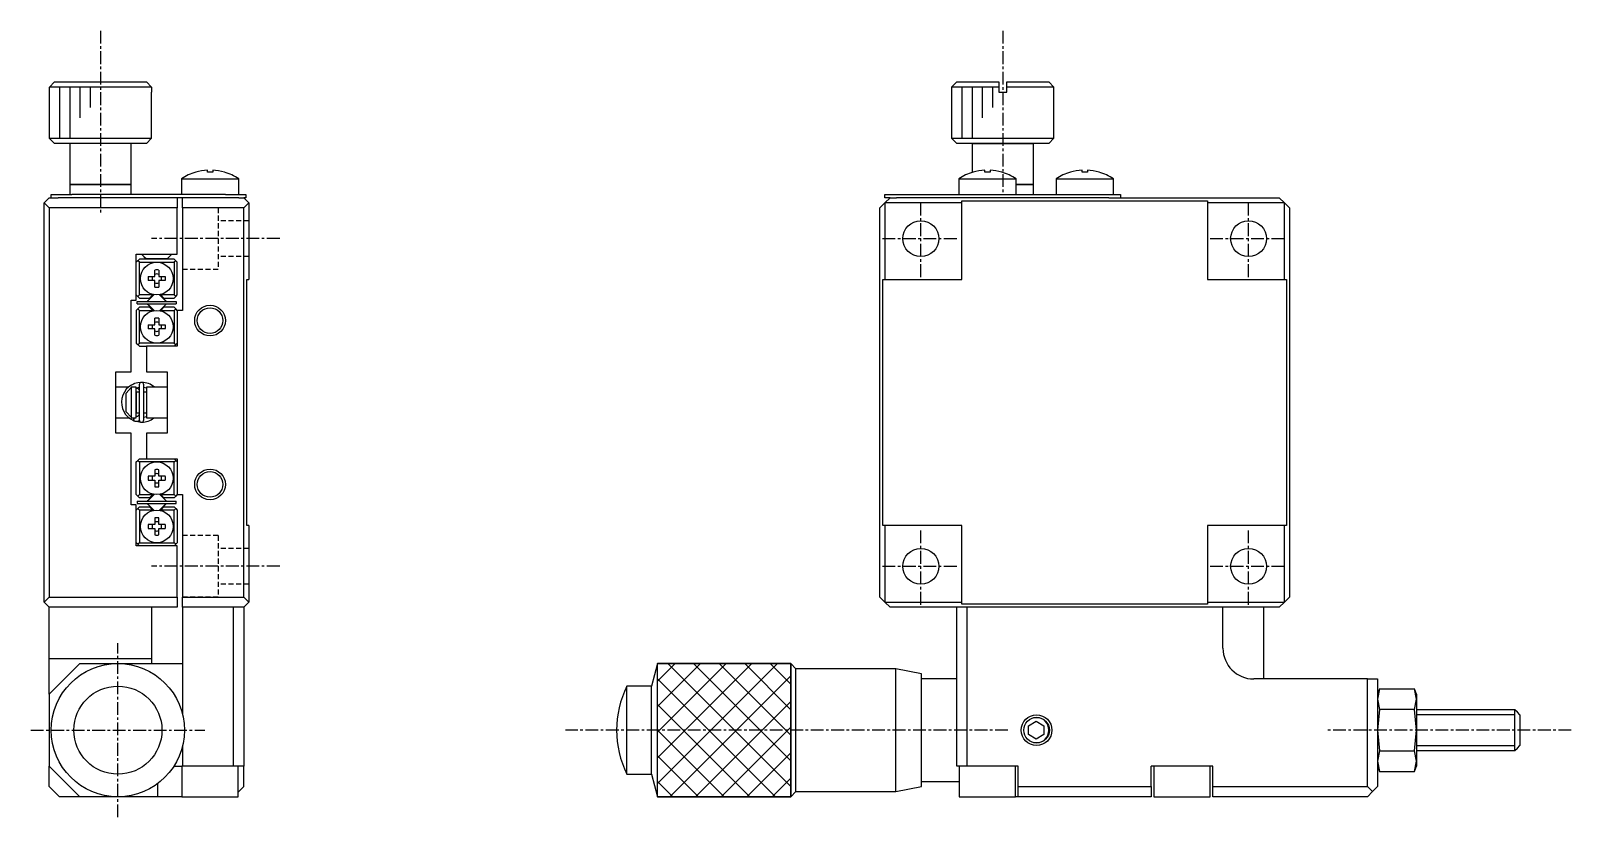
# Model space of a CAD drawing. Extents: x 10 to 379, y 10 to 238.
# Drawn here: x 228.7 to 379.1, y 111.1 to 187.9 of the extents above; entities that cross this region are included whole.
import ezdxf

# ---------------------------------------------------------------- set-up
doc = ezdxf.new("R2010")
doc.units = 0
doc.linetypes.add('CENTER', pattern=[2, 1.25, -0.25, 0.25, -0.25])
doc.linetypes.add('DASHED', pattern=[0.75, 0.5, -0.25])
doc.layers.get('0').update_dxf_attribs({"linetype": 'CONTINUOUS'})
doc.layers.add('CENTER', color=1, linetype='CENTER')

msp = doc.modelspace()

# ---------------------------------------------------------------- linework, layer by layer
at = {"color": 7, "linetype": 'CONTINUOUS'}
for p, q in [((230.516026, 182.4), (231.017813, 182.9)), ((240.483974, 182.4), (230.516026, 182.4)), ((230.516026, 181.9), (230.516026, 182.4)), ((231.017813, 182.9), (239.982187, 182.9)), ((239.982187, 182.9), (240.483974, 182.4)), ((240.483974, 182.4), (240.483974, 181.9)), ((319.100003, 182.9), (318.600003, 182.4)), ((323.200003, 182.4), (318.600003, 182.4)), ((318.600003, 182.4), (318.600003, 177.4)), ((319.100003, 182.9), (323.200003, 182.9)), ((323.200003, 182.9), (323.200003, 182.4)), ((323.200003, 182.4), (323.200003, 181.9)), ((324.000003, 182.9), (328.100003, 182.9)), ((324.000003, 182.4), (324.000003, 182.9)), ((328.600003, 182.4), (324.000003, 182.4)), ((324.000003, 181.9), (324.000003, 182.4)), ((328.600003, 182.4), (328.100003, 182.9)), ((328.600003, 177.4), (328.600003, 182.4)), ((230.5, 181.9), (230.516026, 181.9)), ((230.5, 181.9), (230.5, 177.4)), ((240.483974, 181.9), (240.5, 181.9)), ((240.5, 177.4), (240.5, 181.9)), ((323.200003, 181.9), (324.000003, 181.9)), ((230.5, 177.4), (240.5, 177.4)), ((230.5, 177.4), (231, 176.9)), ((240, 176.9), (231, 176.9)), ((232.5, 176.9), (232.5, 172.9)), ((238.5, 172.9), (238.5, 176.9)), ((240, 176.9), (240.5, 177.4)), ((318.600003, 177.4), (323.600003, 177.4)), ((318.600003, 177.4), (319.100003, 176.9)), ((320.600003, 176.9), (319.100003, 176.9)), ((323.600003, 176.9), (319.100003, 176.9)), ((326.600003, 176.9), (320.600003, 176.9)), ((320.600003, 176.9), (323.600003, 176.9)), ((320.600003, 176.9), (320.600003, 174.069696)), ((323.600003, 177.4), (328.600003, 177.4)), ((328.100003, 176.9), (323.600003, 176.9)), ((323.600003, 176.9), (326.600003, 176.9)), ((328.100003, 176.9), (326.600003, 176.9)), ((326.600003, 172.9), (326.600003, 176.9)), ((328.100003, 176.9), (328.600003, 177.4)), ((243.4, 173.442463), (249, 173.442463)), ((243.4, 173.442463), (243.4, 171.9)), ((244.800861, 174.093205), (244.797852, 174.099373)), ((245.94, 174.093205), (245.94, 174.286462)), ((246.46, 174.093205), (245.94, 174.093205)), ((246.46, 174.286462), (246.46, 174.093205)), ((247.602148, 174.099373), (247.599139, 174.093205)), ((249, 171.9), (249, 173.442463)), ((319.300003, 173.442463), (322.100003, 173.442463)), ((319.300003, 173.442463), (319.300003, 171.9)), ((320.700864, 174.093205), (320.697856, 174.099373)), ((321.840003, 174.093205), (321.840003, 174.286462)), ((322.360003, 174.093205), (321.840003, 174.093205)), ((322.100003, 173.442463), (324.900003, 173.442463)), ((322.360003, 174.286462), (322.360003, 174.093205)), ((323.502151, 174.099373), (323.499143, 174.093205)), ((324.900003, 171.9), (324.900003, 173.442463)), ((328.800003, 173.442463), (331.600003, 173.442463)), ((328.800003, 173.442463), (328.800003, 171.9)), ((330.200864, 174.093205), (330.197856, 174.099373)), ((331.340003, 174.093205), (331.340003, 174.286462)), ((331.860003, 174.093205), (331.340003, 174.093205)), ((331.600003, 173.442463), (334.400003, 173.442463)), ((331.860003, 174.286462), (331.860003, 174.093205)), ((333.002151, 174.099373), (332.999143, 174.093205)), ((334.400003, 171.9), (334.400003, 173.442463)), ((230.5, 171.6), (230, 171.1)), ((230.5, 171.6), (231.377124, 171.6)), ((230.7, 171.6), (230.7, 171.9)), ((230.7, 171.9), (232.7, 171.9)), ((232.7, 171.6), (231.377124, 171.6)), ((232.5, 172.9), (238.5, 172.9)), ((238.5, 172.9), (232.5, 172.9)), ((232.5, 172.9), (232.5, 171.9)), ((247.7, 171.9), (232.7, 171.9)), ((247.7, 171.6), (232.7, 171.6)), ((238.5, 171.9), (238.5, 172.9)), ((243, 171.6), (243, 170.6)), ((243.5, 170.6), (243.5, 171.6)), ((247.7, 171.9), (249.7, 171.9)), ((249.022876, 171.6), (247.7, 171.6)), ((249.022876, 171.6), (249.5, 171.6)), ((249.7, 171.6), (249.5, 171.6)), ((249.5, 171.6), (250, 171.1)), ((249.7, 171.9), (249.7, 171.6)), ((312.100003, 171.6), (312.100003, 171.9)), ((312.100003, 171.9), (314.100003, 171.9)), ((312.600003, 171.6), (312.100003, 171.6)), ((312.600003, 171.6), (312.100003, 171.1)), ((312.600003, 171.6), (313.228224, 171.6)), ((314.100003, 171.6), (313.228224, 171.6)), ((314.100003, 171.9), (333.100003, 171.9)), ((333.100003, 171.6), (314.100003, 171.6)), ((324.900003, 172.9), (326.600003, 172.9)), ((326.600003, 172.9), (324.900003, 172.9)), ((326.600003, 171.9), (326.600003, 172.9)), ((333.100003, 171.9), (335.100003, 171.9)), ((333.971783, 171.6), (333.100003, 171.6)), ((333.971783, 171.6), (350.600003, 171.6)), ((335.100003, 171.9), (335.100003, 171.6)), ((351.100003, 171.1), (350.600003, 171.6)), ((230, 171.1), (230.5, 170.6)), ((230, 132.1), (230, 171.1)), ((230.5, 170.6), (230.5, 132.6)), ((243, 170.6), (230.5, 170.6)), ((243, 166.1), (243, 170.6)), ((243.5, 170.6), (243.5, 160.6)), ((249.5, 170.6), (243.5, 170.6)), ((250, 171.1), (249.5, 170.6)), ((249.5, 132.6), (249.5, 170.6)), ((250, 171.1), (250, 163.6)), ((312.100003, 171.1), (311.600003, 170.6)), ((311.600003, 132.6), (311.600003, 170.6)), ((312.100003, 171.1), (312.100003, 163.6)), ((319.600003, 171.1), (312.100003, 171.1)), ((319.600003, 171.3), (343.600003, 171.3)), ((319.600003, 171.1), (319.600003, 171.3)), ((319.600003, 163.6), (319.600003, 171.1)), ((343.600003, 171.3), (343.600003, 171.1)), ((351.100003, 171.1), (343.600003, 171.1)), ((343.600003, 171.1), (343.600003, 163.6)), ((351.100003, 163.6), (351.100003, 171.1)), ((351.600003, 170.6), (351.100003, 171.1)), ((351.600003, 170.6), (351.600003, 132.6)), ((239, 166.1), (243, 166.1)), ((239, 161.6), (239, 166.1)), ((239.15, 165.45), (239, 165.3)), ((239.15, 165.45), (239.3, 165.6)), ((239.3, 165.3), (239.15, 165.45)), ((242.7, 165.6), (239.3, 165.6)), ((239.519256, 166.1), (239.75, 165.869256)), ((239.75, 165.869256), (240, 165.619256)), ((241, 165.619256), (240, 165.619256)), ((242, 165.619256), (241, 165.619256)), ((242, 165.619256), (242.25, 165.869256)), ((242.25, 165.869256), (242.480744, 166.1)), ((242.7, 165.6), (242.85, 165.45)), ((242.85, 165.45), (242.7, 165.3)), ((243, 165.3), (242.85, 165.45)), ((239.3, 162.1), (239.3, 165.3)), ((239.3, 165.3), (241, 165.3)), ((240.8, 163.9), (240.8, 164.526136)), ((241, 165.3), (242.7, 165.3)), ((241.2, 164.526136), (241.2, 163.9)), ((242.7, 165.3), (242.7, 162.1)), ((243, 162.1), (243, 165.3)), ((240.173864, 163.9), (240.8, 163.9)), ((240.8, 163.5), (240.173864, 163.5)), ((240.8, 162.873864), (240.8, 163.5)), ((241.2, 163.9), (241.826136, 163.9)), ((241.2, 163.5), (241.2, 162.873864)), ((241.826136, 163.5), (241.2, 163.5)), ((249.8, 163.6), (250, 163.6)), ((249.8, 139.6), (249.8, 163.6)), ((311.900003, 163.6), (312.100003, 163.6)), ((311.900003, 139.6), (311.900003, 163.6)), ((312.100003, 163.6), (319.600003, 163.6)), ((343.600003, 163.6), (351.100003, 163.6)), ((351.100003, 163.6), (351.300003, 163.6)), ((351.300003, 163.6), (351.300003, 139.6)), ((238.5, 161.6), (239, 161.6)), ((238.5, 154.6), (238.5, 161.6)), ((239, 162.1), (239.15, 161.95)), ((239.1, 161.25), (239.1, 161.45)), ((239.1, 161.45), (242.9, 161.45)), ((239.1, 161.25), (242.9, 161.25)), ((239.15, 161.95), (239.3, 162.1)), ((239.3, 161.8), (239.15, 161.95)), ((240.600951, 162.1), (239.3, 162.1)), ((239.3, 161.8), (240.300951, 161.8)), ((240.714938, 162.125599), (240.098439, 161.509099)), ((240.098439, 161.226256), (240.745126, 160.579569)), ((240.098439, 161.190901), (240.714938, 160.574401)), ((240.600951, 162.1), (240.300951, 161.8)), ((240.641607, 162.140656), (240.600951, 162.1)), ((241.512652, 161.862652), (241.254874, 162.120431)), ((241.901561, 161.509099), (241.285062, 162.125599)), ((241.285062, 160.574401), (241.901561, 161.190901)), ((241.399049, 162.1), (241.358393, 162.140656)), ((242.7, 162.1), (241.399049, 162.1)), ((241.699049, 161.8), (241.399049, 162.1)), ((241.901561, 161.473744), (241.512652, 161.862652)), ((241.699049, 161.8), (242.7, 161.8)), ((242.7, 162.1), (242.85, 161.95)), ((242.85, 161.95), (242.7, 161.8)), ((242.85, 161.95), (243, 162.1)), ((242.9, 161.45), (242.9, 161.25)), ((239.15, 160.75), (239, 160.6)), ((239, 160.6), (239, 157.4)), ((239.15, 160.75), (239.3, 160.9)), ((239.3, 160.6), (239.15, 160.75)), ((240.300951, 160.9), (239.3, 160.9)), ((239.3, 157.4), (239.3, 160.6)), ((239.3, 160.6), (240.600951, 160.6)), ((240.300951, 160.9), (240.600951, 160.6)), ((240.600951, 160.6), (240.641607, 160.559344)), ((240.8, 159.2), (240.8, 159.826136)), ((241.2, 159.826136), (241.2, 159.2)), ((241.358393, 160.559344), (241.399049, 160.6)), ((241.399049, 160.6), (241.699049, 160.9)), ((241.399049, 160.6), (242.7, 160.6)), ((242.7, 160.9), (241.699049, 160.9)), ((242.7, 160.9), (242.85, 160.75)), ((242.85, 160.75), (242.7, 160.6)), ((242.7, 160.6), (242.7, 157.4)), ((243, 160.6), (242.85, 160.75)), ((243, 160.6), (243, 157.1)), ((243.5, 160.6), (243, 160.6)), ((240.173864, 159.2), (240.8, 159.2)), ((240.8, 158.8), (240.173864, 158.8)), ((240.8, 158.173864), (240.8, 158.8)), ((241.2, 159.2), (241.826136, 159.2)), ((241.826136, 158.8), (241.2, 158.8)), ((241.2, 158.8), (241.2, 158.173864)), ((239, 157.4), (239.15, 157.25)), ((239.15, 157.25), (239.3, 157.4)), ((239.3, 157.1), (239.15, 157.25)), ((241, 157.4), (239.3, 157.4)), ((239.3, 157.1), (240, 157.1)), ((243, 157.1), (240, 157.1)), ((240, 157.1), (240, 154.6)), ((242.7, 157.4), (241, 157.4)), ((242.7, 157.4), (242.85, 157.25)), ((242.85, 157.25), (242.7, 157.1)), ((242.85, 157.25), (243, 157.4)), ((237, 154.6), (238.5, 154.6)), ((237, 148.6), (237, 154.6)), ((238.784765, 153.426138), (238.723035, 153.402508)), ((240, 154.6), (242, 154.6)), ((242, 154.6), (242, 152.675)), ((238.241544, 153.1), (237, 153.1)), ((238, 152.5201), (238.5, 153.049247)), ((238, 150.687145), (238, 152.5201)), ((238.5, 153.1), (238.5, 153.049247)), ((239, 153.1), (238.5, 153.1)), ((238.5, 153.049247), (238.5, 150.157999)), ((238.7236, 153.401436), (238.710447, 153.39563)), ((238.718881, 153.398126), (238.714538, 153.397448)), ((238.999961, 153.029433), (239.278804, 153.099853)), ((238.999998, 153.012123), (239.009371, 153.012279)), ((239, 150.1), (239, 153.1)), ((239, 152.6), (239, 153.099938)), ((239, 150.6), (239, 152.6)), ((239, 152.6), (239, 150.6)), ((239.278841, 152.6), (239, 152.6)), ((239.009371, 153.012279), (239.022995, 153.011912)), ((239.022995, 153.011912), (239.036584, 153.010842)), ((239.036584, 153.010842), (239.0501, 153.009074)), ((239.0501, 153.009074), (239.063507, 153.006611)), ((239.063507, 153.006611), (239.076768, 153.003462)), ((239.076768, 153.003462), (239.089847, 152.999637)), ((239.089847, 152.999637), (239.10271, 152.995148)), ((239.10271, 152.995148), (239.115321, 152.990009)), ((239.115321, 152.990009), (239.12765, 152.984236)), ((239.12765, 152.984236), (239.139663, 152.977846)), ((239.139663, 152.977846), (239.151331, 152.97086)), ((239.151331, 152.97086), (239.162626, 152.963297)), ((239.162626, 152.963297), (239.173519, 152.955179)), ((239.173519, 152.955179), (239.183985, 152.94653)), ((239.183985, 152.94653), (239.193999, 152.937375)), ((239.193999, 152.937375), (239.20354, 152.927737)), ((239.20354, 152.927737), (239.212586, 152.917644)), ((239.212586, 152.917644), (239.221116, 152.907122)), ((239.221116, 152.907122), (239.229114, 152.896199)), ((239.229114, 152.896199), (239.236561, 152.884902)), ((239.236561, 152.884902), (239.243442, 152.87326)), ((239.243442, 152.87326), (239.249744, 152.861302)), ((239.249744, 152.861302), (239.255455, 152.849057)), ((239.255455, 152.849057), (239.260561, 152.836554)), ((239.260561, 152.836554), (239.265055, 152.823825)), ((239.265055, 152.823825), (239.268926, 152.810897)), ((239.268926, 152.810897), (239.272169, 152.797803)), ((239.272169, 152.797803), (239.274776, 152.784572)), ((239.274776, 152.784572), (239.276743, 152.771235)), ((239.276743, 152.771235), (239.278066, 152.757823)), ((239.278066, 152.757823), (239.278744, 152.744365)), ((239.278744, 152.744365), (239.278841, 152.737149)), ((239.278841, 153.340656), (239.278841, 149.890656)), ((239.728841, 149.890656), (239.728841, 153.340656)), ((240, 152.6), (239.728841, 152.6)), ((239.728896, 153.099578), (240.000144, 153.032327)), ((240, 153.1), (240, 150.1)), ((242, 153.1), (240, 153.1)), ((242, 152.675), (242, 150.525)), ((238.5, 150.157999), (238, 150.687145)), ((238, 150.6799), (238, 150.687145)), ((239, 150.1), (239, 150.6)), ((239, 150.6), (239.278841, 150.6)), ((239.263317, 150.402327), (239.258589, 150.389719)), ((239.267431, 150.415147), (239.263317, 150.402327)), ((239.270923, 150.428151), (239.267431, 150.415147)), ((239.273786, 150.441309), (239.270923, 150.428151)), ((239.276013, 150.45459), (239.273786, 150.441309)), ((239.2776, 150.467965), (239.276013, 150.45459)), ((239.278543, 150.481402), (239.2776, 150.467965)), ((239.278841, 150.494162), (239.278543, 150.481402)), ((239.728841, 150.6), (240, 150.6)), ((242, 150.525), (242, 148.6)), ((237, 150.1), (238.27929, 150.1)), ((238.27945, 150.1), (238.279566, 150.1)), ((238.279859, 150.1), (238.279972, 150.1)), ((238.5, 150.157999), (238.5, 150.1)), ((238.5, 150.1), (239, 150.1)), ((238.690265, 149.844839), (238.720235, 149.831401)), ((238.714283, 149.833952), (238.794197, 150.093384)), ((238.718796, 149.846337), (238.718697, 149.840097)), ((238.718697, 149.840097), (238.719228, 149.83516)), ((238.719525, 149.853837), (238.718796, 149.846337)), ((238.719228, 149.83516), (238.720032, 149.832347)), ((238.72088, 149.862546), (238.719525, 149.853837)), ((238.720032, 149.832347), (238.722209, 149.829279)), ((238.722849, 149.872407), (238.72088, 149.862546)), ((238.722209, 149.829279), (238.723035, 149.828803)), ((238.725422, 149.883355), (238.722849, 149.872407)), ((238.723035, 149.828803), (238.754388, 149.815985)), ((238.72858, 149.895315), (238.725422, 149.883355)), ((238.732303, 149.908208), (238.72858, 149.895315)), ((238.736565, 149.921948), (238.732303, 149.908208)), ((238.741338, 149.936443), (238.736565, 149.921948)), ((238.746591, 149.951596), (238.741338, 149.936443)), ((238.752287, 149.967306), (238.746591, 149.951596)), ((238.75839, 149.983468), (238.752287, 149.967306)), ((238.754388, 149.815985), (238.788098, 149.80408)), ((238.764858, 149.999975), (238.75839, 149.983468)), ((238.771648, 150.016715), (238.764858, 149.999975)), ((238.778715, 150.033578), (238.771648, 150.016715)), ((238.786011, 150.05045), (238.778715, 150.033578)), ((238.780537, 149.806189), (239.474128, 149.667209)), ((238.793489, 150.067219), (238.786011, 150.05045)), ((238.788098, 149.80408), (238.822349, 149.793878)), ((238.801097, 150.083772), (238.793489, 150.067219)), ((238.794197, 150.093384), (238.797348, 150.100004)), ((238.808785, 150.1), (238.801097, 150.083772)), ((238.822349, 149.793878), (238.857056, 149.785402)), ((238.857056, 149.785402), (238.892133, 149.778674)), ((238.892133, 149.778674), (238.927494, 149.773708)), ((238.927494, 149.773708), (238.963053, 149.770517)), ((238.963053, 149.770517), (238.998724, 149.769107)), ((238.998724, 149.769107), (239.034419, 149.769482)), ((239.005129, 150.219062), (238.999997, 150.219188)), ((239.018749, 150.219209), (239.005129, 150.219062)), ((239.032339, 150.220059), (239.018749, 150.219209)), ((239.045861, 150.221606), (239.032339, 150.220059)), ((239.034419, 149.769482), (239.070051, 149.77164)), ((239.059277, 150.223846), (239.045861, 150.221606)), ((239.072554, 150.22677), (239.059277, 150.223846)), ((239.070051, 149.77164), (239.105534, 149.775577)), ((239.085654, 150.230368), (239.072554, 150.22677)), ((239.098545, 150.234628), (239.085654, 150.230368)), ((239.111193, 150.239537), (239.098545, 150.234628)), ((239.105534, 149.775577), (239.140781, 149.781282)), ((239.123566, 150.245078), (239.111193, 150.239537)), ((239.135634, 150.251234), (239.123566, 150.245078)), ((239.147367, 150.257987), (239.135634, 150.251234)), ((239.140781, 149.781282), (239.175706, 149.788742)), ((239.158738, 150.265318), (239.147367, 150.257987)), ((239.16972, 150.273204), (239.158738, 150.265318)), ((239.180288, 150.281624), (239.16972, 150.273204)), ((239.175706, 149.788742), (239.210224, 149.797939)), ((239.190417, 150.290555), (239.180288, 150.281624)), ((239.200086, 150.299973), (239.190417, 150.290555)), ((239.209272, 150.309852), (239.200086, 150.299973)), ((239.217957, 150.320167), (239.209272, 150.309852)), ((239.210224, 149.797939), (239.244251, 149.808851)), ((239.226122, 150.330893), (239.217957, 150.320167)), ((239.23375, 150.342002), (239.226122, 150.330893)), ((239.240824, 150.353467), (239.23375, 150.342002)), ((239.247331, 150.365261), (239.240824, 150.353467)), ((239.244251, 149.808851), (239.277703, 149.821452)), ((239.253256, 150.377354), (239.247331, 150.365261)), ((239.258589, 150.389719), (239.253256, 150.377354)), ((239.277703, 149.821452), (239.288459, 149.825915)), ((240.000036, 150.199162), (239.728899, 150.131502)), ((240, 150.1), (242, 150.1)), ((238.5, 148.6), (237, 148.6)), ((238.5, 141.6), (238.5, 148.6)), ((240, 148.6), (240, 146.1)), ((242, 148.6), (240, 148.6)), ((239, 145.8), (239.15, 145.95)), ((239.3, 146.1), (239.15, 145.95)), ((239.15, 145.95), (239.3, 145.8)), ((239.3, 146.1), (240, 146.1)), ((240, 146.1), (243, 146.1)), ((242.85, 145.95), (242.7, 146.1)), ((242.7, 145.8), (242.85, 145.95)), ((242.85, 145.95), (243, 145.8)), ((243, 146.1), (243, 142.6)), ((239, 142.6), (239, 145.8)), ((239.3, 145.8), (239.3, 142.6)), ((241, 145.8), (239.3, 145.8)), ((240.8, 144.4), (240.173864, 144.4)), ((240.8, 145.026136), (240.8, 144.4)), ((242.7, 145.8), (241, 145.8)), ((241.2, 144.4), (241.2, 145.026136)), ((241.826136, 144.4), (241.2, 144.4)), ((242.7, 142.6), (242.7, 145.8)), ((240.173864, 144), (240.8, 144)), ((240.8, 144), (240.8, 143.373864)), ((241.2, 143.373864), (241.2, 144)), ((241.2, 144), (241.826136, 144)), ((239, 141.6), (238.5, 141.6)), ((239.15, 142.45), (239, 142.6)), ((239, 137.6), (239, 141.6)), ((239.1, 141.95), (242.9, 141.95)), ((239.1, 141.95), (239.1, 141.75)), ((239.1, 141.75), (242.9, 141.75)), ((239.3, 142.6), (239.15, 142.45)), ((239.15, 142.45), (239.3, 142.3)), ((239.3, 141.4), (239.15, 141.25)), ((239.3, 142.6), (240.600951, 142.6)), ((240.300951, 142.3), (239.3, 142.3)), ((239.3, 141.4), (240.300951, 141.4)), ((240.714938, 142.625599), (240.098439, 142.009099)), ((240.098439, 141.973744), (240.745126, 142.620431)), ((240.098439, 141.690901), (240.714938, 141.074401)), ((240.300951, 142.3), (240.600951, 142.6)), ((240.600951, 141.1), (240.300951, 141.4)), ((240.600951, 142.6), (240.641607, 142.640656)), ((241.901561, 142.009099), (241.285062, 142.625599)), ((241.285062, 141.074401), (241.901561, 141.690901)), ((241.358393, 142.640656), (241.399049, 142.6)), ((241.399049, 142.6), (242.7, 142.6)), ((241.399049, 142.6), (241.699049, 142.3)), ((241.699049, 141.4), (241.399049, 141.1)), ((241.901561, 141.726256), (241.512652, 141.337348)), ((242.7, 142.3), (241.699049, 142.3)), ((241.699049, 141.4), (242.7, 141.4)), ((242.85, 142.45), (242.7, 142.6)), ((242.7, 142.3), (242.85, 142.45)), ((242.85, 141.25), (242.7, 141.4)), ((243, 142.6), (242.85, 142.45)), ((242.9, 141.75), (242.9, 141.95)), ((243, 142.6), (243.5, 142.6)), ((243.5, 142.6), (243.5, 132.6)), ((239, 141.1), (239.15, 141.25)), ((239.15, 141.25), (239.3, 141.1)), ((239.3, 141.1), (239.3, 137.9)), ((240.600951, 141.1), (239.3, 141.1)), ((240.641607, 141.059344), (240.600951, 141.1)), ((240.8, 140.326136), (240.8, 139.7)), ((241.2, 139.7), (241.2, 140.326136)), ((241.512652, 141.337348), (241.254874, 141.079569)), ((241.399049, 141.1), (241.358393, 141.059344)), ((242.7, 141.1), (241.399049, 141.1)), ((242.7, 141.1), (242.85, 141.25)), ((242.7, 137.9), (242.7, 141.1)), ((242.85, 141.25), (243, 141.1)), ((243, 141.1), (243, 137.9)), ((240.8, 139.7), (240.173864, 139.7)), ((240.173864, 139.3), (240.8, 139.3)), ((240.8, 139.3), (240.8, 138.673864)), ((241.826136, 139.7), (241.2, 139.7)), ((241.2, 138.673864), (241.2, 139.3)), ((241.2, 139.3), (241.826136, 139.3)), ((250, 139.6), (249.8, 139.6)), ((250, 139.6), (250, 132.1)), ((312.100003, 139.6), (311.900003, 139.6)), ((312.100003, 139.6), (312.100003, 132.1)), ((319.600003, 139.6), (312.100003, 139.6)), ((319.600003, 132.1), (319.600003, 139.6)), ((343.600003, 139.6), (343.600003, 132.1)), ((351.100003, 139.6), (343.600003, 139.6)), ((351.100003, 132.1), (351.100003, 139.6)), ((351.300003, 139.6), (351.100003, 139.6)), ((239.15, 137.75), (239, 137.9)), ((243, 137.6), (239, 137.6)), ((239.3, 137.9), (239.15, 137.75)), ((239.15, 137.75), (239.3, 137.6)), ((239.3, 137.9), (241, 137.9)), ((241, 137.9), (242.7, 137.9)), ((242.85, 137.75), (242.7, 137.9)), ((242.7, 137.6), (242.85, 137.75)), ((243, 137.9), (242.85, 137.75)), ((243, 132.6), (243, 137.6)), ((230.5, 132.6), (230, 132.1)), ((230.5, 132.6), (243, 132.6)), ((243, 132.6), (243, 131.6)), ((243.5, 132.6), (249.5, 132.6)), ((243.5, 131.6), (243.5, 132.6)), ((249.5, 132.6), (250, 132.1)), ((311.600003, 132.6), (312.100003, 132.1)), ((351.100003, 132.1), (351.600003, 132.6)), ((230, 132.1), (230.5, 131.6)), ((230.5, 126.6), (230.5, 131.6)), ((243, 131.6), (230.5, 131.6)), ((240.5, 131.6), (240.5, 126.6)), ((243.5, 131.6), (243.5, 121.199996)), ((249.5, 131.6), (243.5, 131.6)), ((248.5, 116.1), (248.5, 131.6)), ((250, 132.1), (249.5, 131.6)), ((249.5, 131.6), (249.5, 116.1)), ((312.100003, 132.1), (319.600003, 132.1)), ((312.100003, 132.1), (312.600003, 131.6)), ((320.100003, 131.6), (312.600003, 131.6)), ((319.100003, 116.1), (319.100003, 131.6)), ((319.600003, 131.9), (319.600003, 132.1)), ((343.600003, 131.9), (319.600003, 131.9)), ((320.100003, 131.6), (320.100003, 116.1)), ((345.100003, 131.6), (320.100003, 131.6)), ((345.100003, 131.6), (320.100003, 131.6)), ((343.600003, 132.1), (343.600003, 131.9)), ((343.600003, 132.1), (351.100003, 132.1)), ((345.100003, 127.6), (345.100003, 131.6)), ((350.600003, 131.6), (345.100003, 131.6)), ((349.100003, 124.6), (349.100003, 131.6)), ((350.600003, 131.6), (351.100003, 132.1)), ((230.5, 126.6), (240.5, 126.6)), ((230.5, 123.1), (230.5, 126.6)), ((240.5, 126.6), (240.5, 126.1)), ((233.5, 126.1), (230.5, 123.1)), ((233.5, 126.1), (237.2, 126.1)), ((237.2, 126.1), (243.5, 126.1)), ((289.899996, 126.099999), (289.310508, 123.9)), ((289.899996, 126.099999), (302.899997, 126.099999)), ((289.899996, 113.100001), (289.899996, 126.099999)), ((303.399999, 125.599996), (302.899997, 126.099999)), ((302.899997, 126.099999), (302.899997, 113.100001)), ((303.399999, 113.600004), (303.399999, 125.599996)), ((313.150004, 125.599996), (303.399999, 125.599996)), ((313.150004, 113.600004), (313.150004, 125.599996)), ((315.650003, 125.099997), (313.150004, 125.599996)), ((315.650003, 114.100003), (315.650003, 125.099997)), ((286.899997, 115.3), (286.899997, 123.9)), ((289.310508, 123.9), (286.899997, 123.9)), ((289.310508, 115.3), (289.310508, 123.9)), ((319.100003, 124.6), (315.650003, 124.6)), ((359.200003, 124.6), (348.100003, 124.6)), ((359.200003, 114.1), (359.200003, 124.6)), ((359.200003, 124.6), (360.200007, 124.6)), ((360.200007, 124.6), (360.200003, 114.1)), ((360.397076, 123.641452), (360.200003, 123.1)), ((360.397076, 123.641452), (360.200004, 122.631089)), ((360.397076, 123.641452), (363.802931, 123.641452)), ((364.000004, 122.631089), (363.802931, 123.641452)), ((364.000003, 123.1), (363.802931, 123.641452)), ((230.5, 123.1), (230.5, 116.1)), ((360.200004, 122.631089), (360.397076, 121.620726)), ((363.802931, 121.620726), (364.000004, 122.631089)), ((364.000003, 123.1), (364.000003, 122.631089)), ((364.000003, 122.631089), (364.000003, 119.6)), ((326.100003, 120.033013), (326.850003, 120.466025)), ((326.850003, 120.466025), (327.600003, 120.033013)), ((360.397076, 121.620726), (360.200004, 119.6)), ((363.802931, 121.620726), (360.397076, 121.620726)), ((364.000004, 119.6), (363.802931, 121.620726)), ((373.600003, 121.6), (364.000023, 121.6)), ((373.600003, 117.6), (373.600003, 121.6)), ((373.850003, 121.35), (373.600003, 121.6)), ((374.100003, 121.1), (373.850003, 121.35)), ((374.100003, 121.1), (374.100003, 118.1)), ((326.100003, 119.166987), (326.100003, 120.033013)), ((326.850003, 118.733975), (326.100003, 119.166987)), ((327.600003, 119.166987), (326.850003, 118.733975)), ((327.600003, 120.033013), (327.600003, 119.166987)), ((360.200004, 119.6), (360.397076, 117.579274)), ((363.802931, 117.579274), (364.000004, 119.6)), ((364.000003, 119.6), (364.000003, 116.568911)), ((243.5, 118.000004), (243.5, 116.1)), ((360.397076, 117.579274), (360.200004, 116.568911)), ((360.397076, 117.579274), (363.802931, 117.579274)), ((364.000004, 116.568911), (363.802931, 117.579274)), ((364.000023, 117.6), (373.600003, 117.6)), ((373.600003, 117.6), (373.850003, 117.85)), ((373.850003, 117.85), (374.100003, 118.1)), ((230.5, 114.1), (230.5, 116.1)), ((230.5, 116.1), (233.5, 113.1)), ((242.677224, 116.1), (243.45, 116.1)), ((243.5, 116.1), (243.45, 116.1)), ((243.45, 116.1), (243.45, 113.1)), ((248.5, 116.1), (243.5, 116.1)), ((249.5, 116.1), (248.5, 116.1)), ((248.95, 113.1), (248.95, 116.1)), ((249.5, 114.1), (249.5, 116.1)), ((320.100003, 116.1), (319.100003, 116.1)), ((319.350003, 116.1), (319.350003, 113.1)), ((325.100003, 116.1), (320.100003, 116.1)), ((324.850003, 113.1), (324.850003, 116.1)), ((325.100003, 114.1), (325.100003, 116.1)), ((344.100003, 116.1), (338.100003, 116.1)), ((338.100003, 114.1), (338.100003, 116.1)), ((338.350003, 116.1), (338.350003, 113.1)), ((343.850003, 113.1), (343.850003, 116.1)), ((344.100003, 114.1), (344.100003, 116.1)), ((360.200003, 116.1), (360.397076, 115.558548)), ((360.200004, 116.568911), (360.397076, 115.558548)), ((363.802931, 115.558548), (364.000004, 116.568911)), ((363.802931, 115.558548), (364.000003, 116.1)), ((364.000003, 116.568911), (364.000003, 116.1)), ((241.1, 113.1), (241.1, 114.400001)), ((286.899997, 115.3), (289.310508, 115.3)), ((289.310508, 115.3), (289.899996, 113.100001)), ((315.650003, 114.6), (319.350003, 114.6)), ((360.397076, 115.558548), (363.802931, 115.558548)), ((230.5, 114.1), (231.5, 113.1)), ((233.5, 113.1), (231.5, 113.1)), ((237.2, 113.1), (233.5, 113.1)), ((241.1, 113.1), (237.2, 113.1)), ((243.45, 113.1), (241.1, 113.1)), ((243.45, 113.1), (248.95, 113.1)), ((248.95, 113.55), (249.5, 114.1)), ((302.899997, 113.100001), (289.899996, 113.100001)), ((302.899997, 113.100001), (303.399999, 113.600004)), ((303.399999, 113.600004), (313.150004, 113.600004)), ((313.150004, 113.600004), (315.650003, 114.100003)), ((319.350003, 113.1), (324.850003, 113.1)), ((325.100003, 113.1), (324.850003, 113.1)), ((325.100003, 114.1), (338.100003, 114.1)), ((325.100003, 113.1), (325.100003, 114.1)), ((338.100003, 113.1), (325.100003, 113.1)), ((338.100003, 114.1), (338.100003, 113.1)), ((338.350003, 113.1), (343.850003, 113.1)), ((344.100003, 114.1), (359.200003, 114.1)), ((344.100003, 113.1), (344.100003, 114.1)), ((359.200003, 113.1), (344.100003, 113.1)), ((359.700003, 113.6), (359.200003, 114.1)), ((359.200003, 113.1), (359.700003, 113.6)), ((359.700003, 113.6), (360.200003, 114.1))]:
    msp.add_line(p, q, dxfattribs=at)
at = {"color": 3, "linetype": 'CONTINUOUS'}
for p, q in [((231.5, 182.4), (231.5, 177.4)), ((232.5, 182.4), (232.5, 177.4)), ((233.5, 182.4), (233.5, 179.4)), ((234.5, 182.4), (234.5, 180.4)), ((319.600003, 182.4), (319.600003, 177.4)), ((320.600003, 182.4), (320.600003, 177.4)), ((321.600003, 182.4), (321.600003, 179.4)), ((322.600003, 182.4), (322.600003, 180.4)), ((289.899996, 113.100001), (289.899996, 126.099999)), ((302.899997, 126.099999), (289.899996, 126.099999)), ((289.899996, 124.399996), (291.599999, 126.099999)), ((289.899996, 121.899996), (294.099999, 126.099999)), ((289.899996, 119.399996), (296.599999, 126.099999)), ((289.899996, 116.899996), (299.099999, 126.099999)), ((289.899996, 114.399996), (301.599999, 126.099999)), ((290.900001, 126.099999), (302.899997, 114.100003)), ((291.100001, 113.100001), (302.899997, 124.899997)), ((293.400001, 126.099999), (302.899997, 116.600003)), ((295.900001, 126.099999), (302.899997, 119.100003)), ((298.400001, 126.099999), (302.899997, 121.600003)), ((300.900001, 126.099999), (302.899997, 124.100003)), ((302.899997, 113.100001), (302.899997, 126.099999)), ((289.899996, 124.600004), (301.399999, 113.100001)), ((289.899996, 122.100004), (298.899999, 113.100001)), ((293.600001, 113.100001), (302.899997, 122.399997)), ((373.600003, 121.1), (364.000023, 121.1)), ((289.899996, 119.600004), (296.399999, 113.100001)), ((296.100001, 113.100001), (302.899997, 119.899997)), ((298.600001, 113.100001), (302.899997, 117.399997)), ((364.000023, 118.1), (373.600003, 118.1)), ((289.899996, 117.100004), (293.899999, 113.100001)), ((289.899996, 114.600004), (291.399999, 113.100001)), ((301.100001, 113.100001), (302.899997, 114.899997)), ((289.899996, 113.100001), (302.899997, 113.100001))]:
    msp.add_line(p, q, dxfattribs=at)
at = {"color": 3, "linetype": 'DASHED'}
for p, q in [((247, 170.6), (243.5, 170.6)), ((247, 170.6), (247, 164.6)), ((250, 169.35), (247, 169.35)), ((250, 165.85), (247, 165.85)), ((247, 164.6), (243.5, 164.6)), ((247, 138.6), (243.5, 138.6)), ((247, 138.6), (247, 132.6)), ((250, 137.35), (247, 137.35)), ((247, 132.6), (243.5, 132.6)), ((250, 133.85), (247, 133.85))]:
    msp.add_line(p, q, dxfattribs=at)
at = {"color": 7, "linetype": 'CONTINUOUS'}
for centre, radius in [((315.600003, 167.6), 1.75), ((347.600003, 167.6), 1.75), ((241, 163.7), 1.6), ((241, 159), 1.6), ((246.2, 159.6), 1.25), ((241, 144.2), 1.6), ((246.2, 143.6), 1.25), ((241, 139.5), 1.6), ((315.600003, 135.6), 1.75), ((347.600003, 135.6), 1.75), ((237.2, 119.6), 6.499999), ((237.2, 119.6), 4.3), ((326.900003, 119.6), 1.25)]:
    msp.add_circle(centre, radius, dxfattribs=at)
at = {"color": 3, "linetype": 'CONTINUOUS'}
for centre in [(246.2, 159.6), (246.2, 143.6), (326.900003, 119.6)]:
    msp.add_circle(centre, 1.5, dxfattribs=at)
at = {"color": 7, "linetype": 'CONTINUOUS'}
for centre, radius, start, end in [((246.2, 169.3), 5, 106.285843, 124.055798), ((246.2, 169.3), 4.993235, 92.984767, 106.272555), ((246.2, 169.3), 4.993235, 73.727445, 87.015233), ((246.2, 169.3), 5, 55.944202, 73.714157), ((322.100003, 169.3), 5, 106.285843, 124.055798), ((322.100003, 169.3), 4.993235, 92.984767, 106.272555), ((322.100003, 169.3), 4.993235, 73.727445, 87.015233), ((322.100003, 169.3), 5, 55.944202, 73.714157), ((331.600003, 169.3), 5, 106.285843, 124.055798), ((331.600003, 169.3), 4.993235, 92.984767, 106.272555), ((331.600003, 169.3), 4.993235, 73.727445, 87.015233), ((331.600003, 169.3), 5, 55.944202, 73.714157), ((241, 163.7), 0.85, 76.391039, 103.608961), ((241, 163.7), 0.459295, 64.186081, 115.813919), ((241, 163.7), 0.85, 166.391039, 193.608961), ((241, 163.7), 0.459295, 154.186081, 205.813919), ((241, 163.7), 0.459295, 244.186081, 295.813919), ((241, 163.7), 0.85, 256.391039, 283.608961), ((241, 163.7), 0.459295, 334.186081, 25.813919), ((241, 163.7), 0.85, 346.391039, 13.608961), ((240.23986, 161.367678), 0.2, 135, 155.693883), ((240.23986, 161.332322), 0.2, 204.306117, 225), ((240.23986, 161.367678), 0.2, 216.042724, 225), ((241.76014, 161.367678), 0.2, 24.306117, 45), ((241.76014, 161.332322), 0.2, 36.042724, 45), ((241.76014, 161.332322), 0.2, 315, 335.693883), ((241, 159), 0.85, 76.391039, 103.608961), ((241, 159), 0.459295, 64.186081, 115.813919), ((241, 159), 0.85, 166.391039, 193.608961), ((241, 159), 0.459295, 154.186081, 205.813919), ((241, 159), 0.459295, 244.186081, 295.813919), ((241, 159), 0.85, 256.391039, 283.608961), ((241, 159), 0.459295, 334.186081, 25.813919), ((241, 159), 0.85, 346.391039, 13.608961), ((239.504239, 151.615521), 1.948827, 90.890816, 246.378073), ((239.503841, 153.340656), 0.225, 0, 180), ((239.50421, 151.617678), 1.946588, 49.596934, 89.166427), ((239.503841, 149.890656), 0.225, 180, 0), ((239.501921, 151.620682), 1.953784, 270.802426, 308.87694), ((241, 144.2), 0.85, 166.391039, 193.608961), ((241, 144.2), 0.459295, 154.186081, 205.813919), ((241, 144.2), 0.85, 76.391039, 103.608961), ((241, 144.2), 0.459295, 64.186081, 115.813919), ((241, 144.2), 0.459295, 334.186081, 25.813919), ((241, 144.2), 0.85, 346.391039, 13.608961), ((241, 144.2), 0.459295, 244.186081, 295.813919), ((241, 144.2), 0.85, 256.391039, 283.608961), ((240.23986, 141.867678), 0.2, 135, 155.693883), ((240.23986, 141.832322), 0.2, 204.306117, 225), ((240.23986, 141.832322), 0.2, 135, 143.957276), ((241.76014, 141.867678), 0.2, 24.306117, 45), ((241.76014, 141.867678), 0.2, 315, 323.957276), ((241.76014, 141.832322), 0.2, 315, 335.693883), ((241, 139.5), 0.85, 76.391039, 103.608961), ((241, 139.5), 0.459295, 64.186081, 115.813919), ((241, 139.5), 0.85, 166.391039, 193.608961), ((241, 139.5), 0.459295, 154.186081, 205.813919), ((241, 139.5), 0.459295, 244.186081, 295.813919), ((241, 139.5), 0.85, 256.391039, 283.608961), ((241, 139.5), 0.459295, 334.186081, 25.813919), ((241, 139.5), 0.85, 346.391039, 13.608961), ((348.100003, 127.6), 3, 180, 270), ((295.644998, 119.600001), 9.745001, 153.816211, 206.183793), ((326.850003, 119.6), 1.25, 0, 88.854008), ((326.850003, 119.6), 1.25, 271.145992, 0)]:
    msp.add_arc(centre, radius, start, end, dxfattribs=at)
at = {"color": 3, "linetype": 'CONTINUOUS'}
for start, end in [(0, 88.854008), (271.145992, 0)]:
    msp.add_arc((326.850003, 119.6), 1.25, start, end, dxfattribs=at)
at = {"layer": 'CENTER', "color": 1, "linetype": 'CENTER'}
for p, q in [((235.5, 187.9), (235.5, 169.9)), ((323.600003, 187.9), (323.600003, 172.069696)), ((315.600003, 163.85), (315.600003, 171.35)), ((347.600003, 163.85), (347.600003, 171.35)), ((253, 167.6), (240.5, 167.6)), ((311.850003, 167.6), (319.350003, 167.6)), ((343.850003, 167.6), (351.350003, 167.6)), ((315.600003, 131.85), (315.600003, 139.35)), ((347.600003, 131.85), (347.600003, 139.35)), ((253, 135.6), (240.5, 135.6)), ((311.850003, 135.6), (319.350003, 135.6)), ((343.850003, 135.6), (351.350003, 135.6)), ((237.2, 111.100001), (237.2, 128.099999)), ((228.700001, 119.6), (245.699999, 119.6)), ((324.100003, 119.6), (280.899996, 119.6)), ((379.100003, 119.6), (355.200006, 119.6))]:
    msp.add_line(p, q, dxfattribs=at)

doc.saveas('drawing.dxf')
